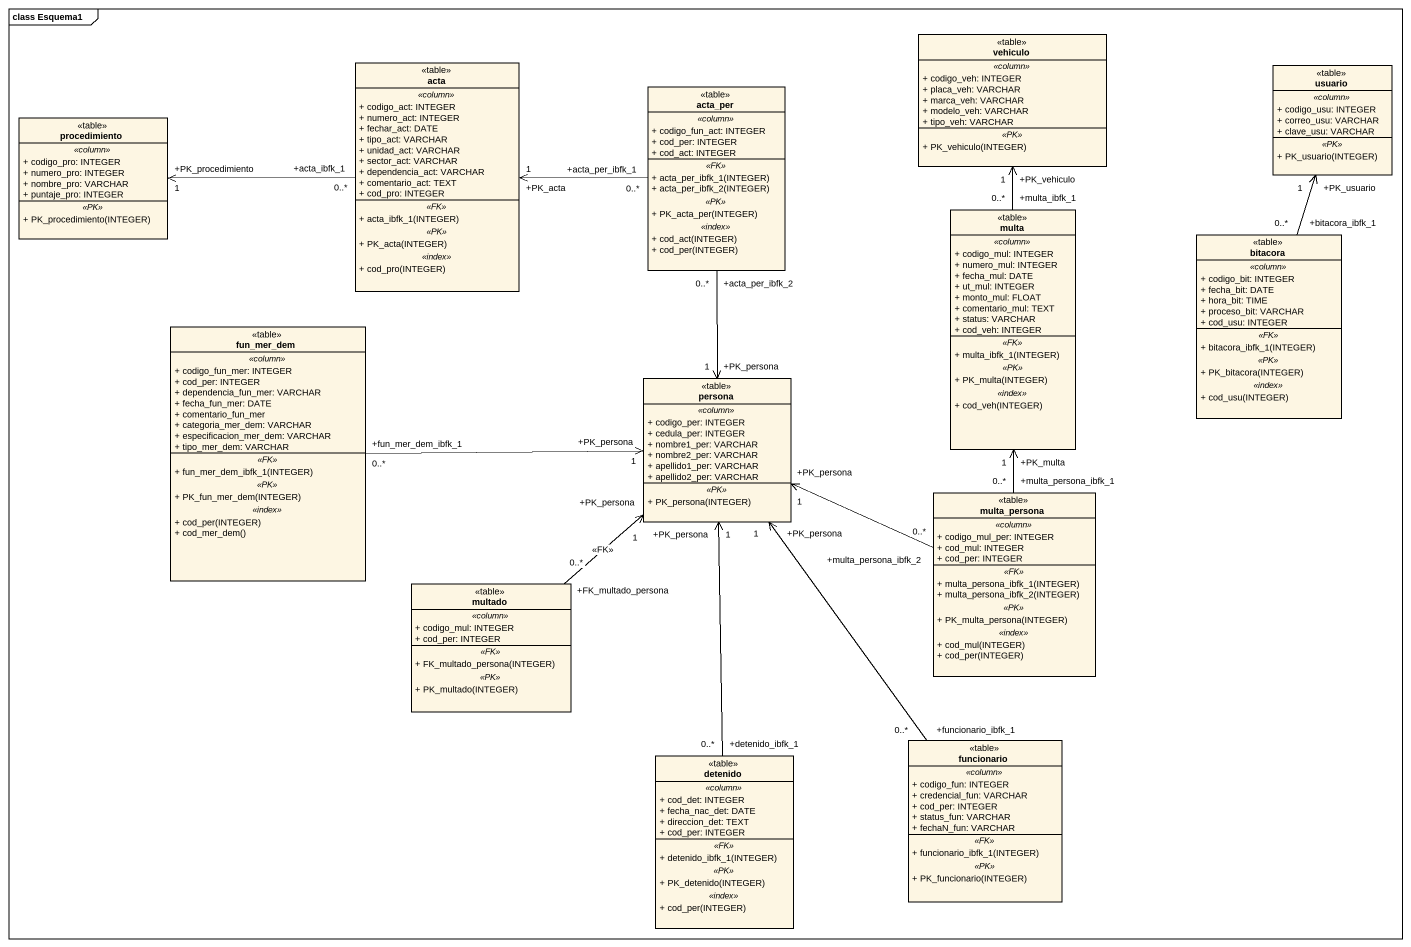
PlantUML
@startuml
mainframe class Esquema1
hide circle
hide empty members
skinparam classAttributeIconSize 0
class vehiculo <<table>> {
  .. <<column>> ..
  + codigo_veh: INTEGER
  + placa_veh: VARCHAR
  + marca_veh: VARCHAR
  + modelo_veh: VARCHAR
  + tipo_veh: VARCHAR
  .. <<PK>> ..
  + PK_vehiculo(INTEGER)
}
class acta <<table>> {
  .. <<column>> ..
  + codigo_act: INTEGER
  + numero_act: INTEGER
  + fechar_act: DATE
  + tipo_act: VARCHAR
  + unidad_act: VARCHAR
  + sector_act: VARCHAR
  + dependencia_act: VARCHAR
  + comentario_act: TEXT
  + cod_pro: INTEGER
  .. <<FK>> ..
  + acta_ibfk_1(INTEGER)
  .. <<PK>> ..
  + PK_acta(INTEGER)
  .. <<index>> ..
  + cod_pro(INTEGER)
}
class acta_per <<table>> {
  .. <<column>> ..
  + codigo_fun_act: INTEGER
  + cod_per: INTEGER
  + cod_act: INTEGER
  .. <<FK>> ..
  + acta_per_ibfk_1(INTEGER)
  + acta_per_ibfk_2(INTEGER)
  .. <<PK>> ..
  + PK_acta_per(INTEGER)
  .. <<index>> ..
  + cod_act(INTEGER)
  + cod_per(INTEGER)
}
class usuario <<table>> {
  .. <<column>> ..
  + codigo_usu: INTEGER
  + correo_usu: VARCHAR
  + clave_usu: VARCHAR
  .. <<PK>> ..
  + PK_usuario(INTEGER)
}
class procedimiento <<table>> {
  .. <<column>> ..
  + codigo_pro: INTEGER
  + numero_pro: INTEGER
  + nombre_pro: VARCHAR
  + puntaje_pro: INTEGER
  .. <<PK>> ..
  + PK_procedimiento(INTEGER)
}
class multa <<table>> {
  .. <<column>> ..
  + codigo_mul: INTEGER
  + numero_mul: INTEGER
  + fecha_mul: DATE
  + ut_mul: INTEGER
  + monto_mul: FLOAT
  + comentario_mul: TEXT
  + status: VARCHAR
  + cod_veh: INTEGER
  .. <<FK>> ..
  + multa_ibfk_1(INTEGER)
  .. <<PK>> ..
  + PK_multa(INTEGER)
  .. <<index>> ..
  + cod_veh(INTEGER)
}
class bitacora <<table>> {
  .. <<column>> ..
  + codigo_bit: INTEGER
  + fecha_bit: DATE
  + hora_bit: TIME
  + proceso_bit: VARCHAR
  + cod_usu: INTEGER
  .. <<FK>> ..
  + bitacora_ibfk_1(INTEGER)
  .. <<PK>> ..
  + PK_bitacora(INTEGER)
  .. <<index>> ..
  + cod_usu(INTEGER)
}
class fun_mer_dem <<table>> {
  .. <<column>> ..
  + codigo_fun_mer: INTEGER
  + cod_per: INTEGER
  + dependencia_fun_mer: VARCHAR
  + fecha_fun_mer: DATE
  + comentario_fun_mer
  + categoria_mer_dem: VARCHAR
  + especificacion_mer_dem: VARCHAR
  + tipo_mer_dem: VARCHAR
  .. <<FK>> ..
  + fun_mer_dem_ibfk_1(INTEGER)
  .. <<PK>> ..
  + PK_fun_mer_dem(INTEGER)
  .. <<index>> ..
  + cod_per(INTEGER)
  + cod_mer_dem()
}
class persona <<table>> {
  .. <<column>> ..
  + codigo_per: INTEGER
  + cedula_per: INTEGER
  + nombre1_per: VARCHAR
  + nombre2_per: VARCHAR
  + apellido1_per: VARCHAR
  + apellido2_per: VARCHAR
  .. <<PK>> ..
  + PK_persona(INTEGER)
}
class multa_persona <<table>> {
  .. <<column>> ..
  + codigo_mul_per: INTEGER
  + cod_mul: INTEGER
  + cod_per: INTEGER
  .. <<FK>> ..
  + multa_persona_ibfk_1(INTEGER)
  + multa_persona_ibfk_2(INTEGER)
  .. <<PK>> ..
  + PK_multa_persona(INTEGER)
  .. <<index>> ..
  + cod_mul(INTEGER)
  + cod_per(INTEGER)
}
class multado <<table>> {
  .. <<column>> ..
  + codigo_mul: INTEGER
  + cod_per: INTEGER
  .. <<FK>> ..
  + FK_multado_persona(INTEGER)
  .. <<PK>> ..
  + PK_multado(INTEGER)
}
class funcionario <<table>> {
  .. <<column>> ..
  + codigo_fun: INTEGER
  + credencial_fun: VARCHAR
  + cod_per: INTEGER
  + status_fun: VARCHAR
  + fechaN_fun: VARCHAR
  .. <<FK>> ..
  + funcionario_ibfk_1(INTEGER)
  .. <<PK>> ..
  + PK_funcionario(INTEGER)
}
class detenido <<table>> {
  .. <<column>> ..
  + cod_det: INTEGER
  + fecha_nac_det: DATE
  + direccion_det: TEXT
  + cod_per: INTEGER
  .. <<FK>> ..
  + detenido_ibfk_1(INTEGER)
  .. <<PK>> ..
  + PK_detenido(INTEGER)
  .. <<index>> ..
  + cod_per(INTEGER)
}
acta "+acta_ibfk_1\n0..*" -left-> "+PK_procedimiento\n1" procedimiento
acta_per "+acta_per_ibfk_1\n0..*" -left-> "+PK_acta\n1" acta
acta_per "+acta_per_ibfk_2\n0..*" --> "+PK_persona\n1" persona
multa "+multa_ibfk_1\n0..*" -up-> "+PK_vehiculo\n1" vehiculo
bitacora "+bitacora_ibfk_1\n0..*" -up-> "+PK_usuario\n1" usuario
fun_mer_dem "+fun_mer_dem_ibfk_1\n0..*" -right-> "+PK_persona\n1" persona
multa_persona "+multa_persona_ibfk_1\n0..*" -up-> "+PK_multa\n1" multa
multa_persona "+multa_persona_ibfk_2\n0..*" -left-> "+PK_persona\n1" persona
multado "+FK_multado_persona\n0..*" -up-> "+PK_persona\n1" persona : <<FK>>
funcionario "+funcionario_ibfk_1\n0..*" -up-> "+PK_persona\n1" persona
detenido "+detenido_ibfk_1\n0..*" -up-> "+PK_persona\n1" persona
@enduml
